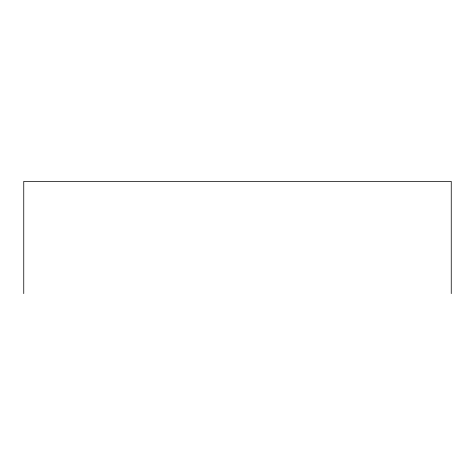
<?xml version="1.0" encoding="UTF-8"?>
<svg xmlns="http://www.w3.org/2000/svg" width="475" height="475" viewBox="0 0 475 475"><rect width="100%" height="100%" fill="white"/><g stroke="black" fill="none" stroke-linecap="round" stroke-linejoin="round"><path stroke-width="0.71" d="M451.25 293.621L451.25 181.379L23.75 181.379L23.75 293.621"/></g></svg>
